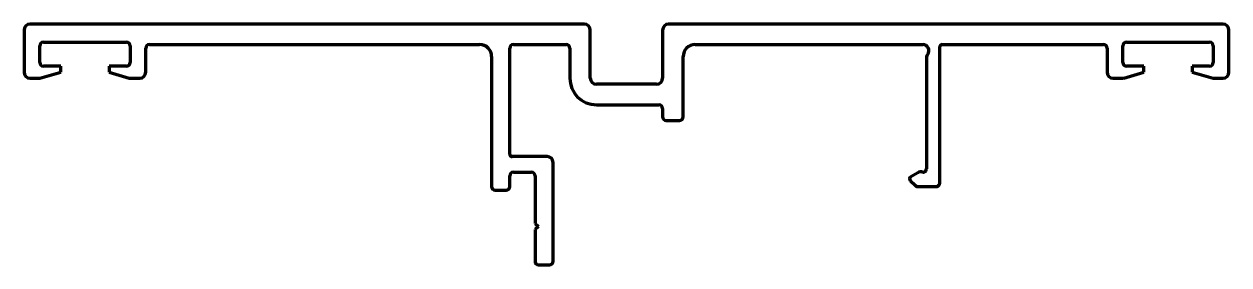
# Model space of a CAD drawing. Header units: millimetres. Extents: x 130 to 230, y -14 to 6.
import ezdxf

# ---------------------------------------------------------------- set-up
doc = ezdxf.new("R2010")
doc.units = ezdxf.units.MM

msp = doc.modelspace()

# ---------------------------------------------------------------- linework, layer by layer
at = {"lineweight": 100}
for p, q in [((176.5, 6.4), (130.5, 6.4)), ((229.5, 6.4), (183.5, 6.4)), ((130, 5.9), (130, 2.4)), ((177, 1.9), (177, 5.9)), ((183, 5.9), (183, 1.9)), ((230, 2.4), (230, 5.9)), ((131.3, 3.2), (131.3, 4.6)), ((131.6, 4.9), (138.5, 4.9)), ((138.8, 4.6), (138.8, 3.2)), ((140.1, 2.4), (140.1, 4.4)), ((140.4, 4.7), (167.81, 4.7)), ((170.31, -4.4), (170.31, 4.4)), ((170.61, 4.7), (175, 4.7)), ((175.3, 4.4), (175.3, 1.9)), ((185.7, 4.7), (204.6, 4.7)), ((206, -6.8), (206, 4.5)), ((206.2, 4.7), (219.6, 4.7)), ((219.9, 4.4), (219.9, 2.4)), ((221.2, 3.2), (221.2, 4.6)), ((221.5, 4.9), (228.4, 4.9)), ((228.7, 4.6), (228.7, 3.2)), ((168.81, 3.7), (168.81, -7.1)), ((184.7, -1.3), (184.7, 3.7)), ((204.9, 3.6), (204.9, -5.61)), ((131.3, 1.9), (133.05, 2.4)), ((133.05, 2.9), (131.6, 2.9)), ((133.05, 2.4), (133.05, 2.9)), ((138.5, 2.9), (137.05, 2.9)), ((137.05, 2.9), (137.05, 2.4)), ((137.05, 2.4), (138.73, 1.92)), ((221.27, 1.92), (222.95, 2.4)), ((222.95, 2.9), (221.5, 2.9)), ((222.95, 2.4), (222.95, 2.9)), ((228.4, 2.9), (226.95, 2.9)), ((226.95, 2.9), (226.95, 2.4)), ((226.95, 2.4), (228.7, 1.9)), ((130.5, 1.9), (131.3, 1.9)), ((138.87, 1.9), (139.6, 1.9)), ((182.5, 1.4), (177.5, 1.4)), ((220.4, 1.9), (221.13, 1.9)), ((228.7, 1.9), (229.5, 1.9)), ((177.5, -0.3), (182.7, -0.3)), ((183, -0.6), (183, -1.3)), ((183.3, -1.6), (184.4, -1.6)), ((173.41, -4.6), (170.51, -4.6)), ((170.61, -5.9), (172.11, -5.9)), ((173.91, -13.3), (173.91, -5.1)), ((204.17, -5.94), (203.6, -6.28)), ((170.31, -7.1), (170.31, -6.2)), ((172.41, -6.2), (172.41, -10.15)), ((203.56, -6.59), (203.98, -7.01)), ((169.11, -7.4), (170.01, -7.4)), ((204.19, -7.1), (205.7, -7.1)), ((172.41, -10.15), (172.71, -10.4)), ((172.71, -10.4), (172.41, -10.65)), ((172.41, -10.65), (172.41, -13.3)), ((172.71, -13.6), (173.61, -13.6))]:
    msp.add_line(p, q, dxfattribs=at)
for centre, radius, start, end in [((130.5, 5.9), 0.5, 90, 180), ((176.5, 5.9), 0.5, 360, 90), ((183.5, 5.9), 0.5, 90, 180), ((229.5, 5.9), 0.5, 360, 90), ((131.6, 4.6), 0.3, 90, 180), ((138.5, 4.6), 0.3, 360, 90), ((140.4, 4.4), 0.3, 90, 180), ((167.81, 3.7), 1, 360, 90), ((170.61, 4.4), 0.3, 90, 180), ((175, 4.4), 0.3, 360, 90), ((185.7, 3.7), 1, 90, 180), ((204.6, 4.2), 0.5, 323.1301, 90), ((206.2, 4.5), 0.2, 90, 180), ((219.6, 4.4), 0.3, 0, 90), ((221.5, 4.6), 0.3, 90, 180), ((228.4, 4.6), 0.3, 0, 90), ((131.6, 3.2), 0.3, 180, 270), ((138.5, 3.2), 0.3, 270, 360), ((205.4, 3.6), 0.5, 143.1301, 180), ((221.5, 3.2), 0.3, 180, 270), ((228.4, 3.2), 0.3, 270, 0), ((130.5, 2.4), 0.5, 180, 270), ((139.6, 2.4), 0.5, 270, 360), ((220.4, 2.4), 0.5, 180, 270), ((229.5, 2.4), 0.5, 270, 360), ((138.87, 2.4), 0.5, 254.0546, 270), ((177.5, 1.9), 2.2, 180, 270), ((177.5, 1.9), 0.5, 180, 270), ((182.5, 1.9), 0.5, 270, 360), ((221.13, 2.4), 0.5, 270, 285.9454), ((182.7, -0.6), 0.3, 0, 90), ((183.3, -1.3), 0.3, 180, 270), ((184.4, -1.3), 0.3, 270, 360), ((170.51, -4.4), 0.2, 180, 270), ((173.41, -5.1), 0.5, 0, 90), ((170.61, -6.2), 0.3, 90, 180), ((172.11, -6.2), 0.3, 360, 90), ((204.43, -6.37), 0.5, 72.2192, 121.0037), ((204.64, -5.7), 0.2, 252.2192, 291.6809), ((204.6, -5.61), 0.3, 291.6809, 0), ((203.7, -6.45), 0.2, 121.0037, 224.9632), ((205.7, -6.8), 0.3, 270, 0), ((169.11, -7.1), 0.3, 180, 270), ((170.01, -7.1), 0.3, 270, 0), ((204.19, -6.8), 0.3, 224.9632, 270), ((172.71, -13.3), 0.3, 180, 270), ((173.61, -13.3), 0.3, 270, 0)]:
    msp.add_arc(centre, radius, start, end, dxfattribs=at)

doc.saveas('drawing.dxf')
